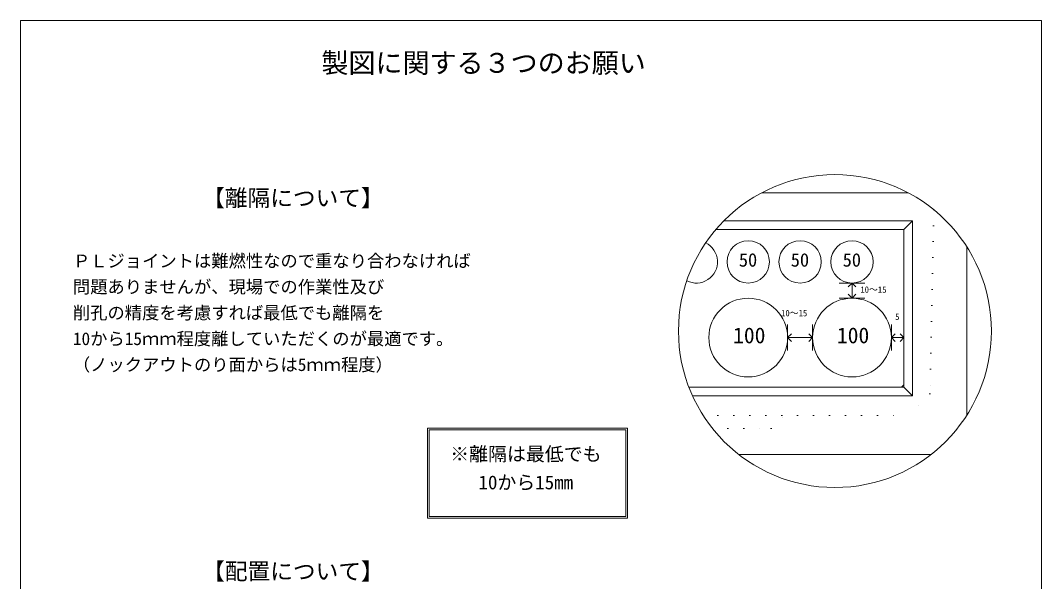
# Model space of a CAD drawing. Units: millimetres, scale not verified. Extents: x -6420 to 6420, y -3038 to 3038.
# Drawn here: x -6420 to -2340, y 796 to 3038 of the extents above; entities that cross this region are included whole.
import ezdxf
from ezdxf.enums import TextEntityAlignment as Align

# ---------------------------------------------------------------- set-up
doc = ezdxf.new("R2010")
doc.units = ezdxf.units.MM
doc.header["$LTSCALE"] = 20
doc.linetypes.add('DASHED1', pattern=[1.8, 1.2, -0.6])
doc.linetypes.add('USER5', pattern=[3.185, 0.01, -3.175])
for name, color, linetype, lineweight in [('0-2_waku', 7, 'Continuous', 18), ('0-3_gaikei', 7, 'Continuous', 18), ('0-4_kakure', 7, 'DASHED1', 5), ('0-5_sunpou', 7, 'Continuous', 5), ('0-7_hole', 7, 'Continuous', 18), ('0-8_uchigawa', 6, 'Continuous', 18), ('0-D_文字１', 7, 'Continuous', 18)]:
    doc.layers.add(name, color=color, linetype=linetype, lineweight=lineweight)
doc.styles.add('ＭＳ ゴシック', font='')
doc.styles.get('ＭＳ ゴシック').set_extended_font_data('MS Gothic')

# ---------------------------------------------------------------- blocks, each defined once
blk = doc.blocks.new('_Open90')
at = {"layer": '0-5_sunpou'}
blk.add_line((0, 0), (-1, 0), dxfattribs=at)
blk.add_lwpolyline([(-0.5, 0.5), (0, 0), (-0.5, -0.5)], dxfattribs=at)

msp = doc.modelspace()

# ---------------------------------------------------------------- linework, layer by layer
at = {"layer": '0-2_waku'}
for p, q in [((-6419.74, 3037.98), (-2339.74, 3037.98)), ((-6419.74, 3037.98), (-2339.74, 3037.98)), ((-6419.74, 3037.98), (-6419.74, -2662.02)), ((-2339.74, 3037.98), (-2339.74, -2662.02))]:
    msp.add_line(p, q, dxfattribs=at)
at = {"layer": '0-3_gaikei'}
for p, q in [((-2873.25, 2349.6), (-3457.42, 2349.6)), ((-2638.29, 1460.61), (-2638.29, 2133.11)), ((-3550.15, 1304.16), (-2780.52, 1304.16))]:
    msp.add_line(p, q, dxfattribs=at)
at = {"layer": '0-4_kakure', "linetype": 'USER5', "lineweight": 18}
for p, q in [((-3691.78, 1459.68), (-3632.84, 1459.68)), ((-3632.84, 1459.68), (-2872.52, 1459.68)), ((-3632.84, 1459.68), (-2872.52, 1459.68)), ((-3593.19, 1407.84), (-3597.38, 1345)), ((-3593.19, 1407.84), (-3454.95, 1407.84))]:
    msp.add_line(p, q, dxfattribs=at)
for points in [[(-2770.31, 2281.41), (-2786.12, 1546.08), (-2872.52, 1459.68)], [(-3593.19, 1407.84), (-3420.39, 1407.84), (-3368.55, 1459.68)]]:
    msp.add_lwpolyline(points, dxfattribs=at)
at = {"layer": '0-5_sunpou', "color": 150, "lineweight": 18}
for p, q in [((-3149, 1988.45), (-3045.32, 1988.45)), ((-3149, 1927.97), (-3045.32, 1927.97)), ((-3354.63, 1822.56), (-3354.63, 1718.88)), ((-3254.41, 1822.56), (-3254.41, 1718.88)), ((-2939.77, 1822.56), (-2939.77, 1718.88)), ((-2889.8, 1822.56), (-2889.8, 1718.88)), ((-3354.63, 1770.72), (-3254.41, 1770.72)), ((-2939.77, 1770.72), (-2889.8, 1770.72)), ((-2889.8, 1581.85), (-2899.36, 1572))]:
    msp.add_line(p, q, dxfattribs=at)
msp.add_circle((-3165.34, 1796.86), 625.17, dxfattribs=at)
at = {"layer": '0-7_hole'}
for centre, radius in [((-3511.88, 2073.12), 84.67), ((-3304.52, 2073.12), 84.67), ((-3097.16, 2073.12), 84.67), ((-3511.88, 1770.72), 157.25), ((-3097.16, 1770.72), 157.25)]:
    msp.add_circle(centre, radius, dxfattribs=at)
msp.add_arc((-3719.24, 2073.12), 84.67, 243.19936, 63.78529, dxfattribs=at)
at = {"layer": '0-8_uchigawa'}
for p, q in [((-3609.03, 2237.28), (-2855.24, 2237.28)), ((-2855.24, 1537.44), (-2855.24, 2237.28)), ((-3640.85, 2202.72), (-3632.84, 2202.72)), ((-2889.8, 1572), (-2889.8, 2202.72)), ((-3748.67, 1572), (-3632.84, 1572)), ((-3632.84, 1572), (-2889.8, 1572)), ((-2855.24, 1537.44), (-2889.8, 1572)), ((-3734.14, 1537.44), (-3632.84, 1537.44)), ((-3632.84, 1537.44), (-2855.24, 1537.44)), ((-4793.7, 1408.99), (-3993.7, 1408.99)), ((-4793.7, 1048.99), (-4793.7, 1408.99)), ((-4787.03, 1402.33), (-4000.36, 1402.33)), ((-4787.03, 1055.66), (-4787.03, 1402.33)), ((-4000.36, 1055.66), (-4000.36, 1402.33)), ((-3993.7, 1048.99), (-3993.7, 1408.99)), ((-4793.7, 1048.99), (-3993.7, 1048.99)), ((-4787.03, 1055.66), (-4000.36, 1055.66))]:
    msp.add_line(p, q, dxfattribs=at)
msp.add_lwpolyline([(-3632.84, 2202.72), (-2889.8, 2202.72), (-2855.24, 2237.28)], dxfattribs=at)

# ---------------------------------------------------------------- block references
at = {"layer": '0-5_sunpou', "xscale": 31.104, "yscale": 31.104}
for p, rotation in [((-3097.16, 1988.45), 90), ((-3097.16, 1927.97), 270), ((-3354.63, 1770.72), 180), ((-2939.77, 1770.72), 180)]:
    msp.add_blockref('_Open90', p, dxfattribs=dict(at, rotation=rotation))
for p in [(-3254.41, 1770.72), (-2889.8, 1770.72)]:
    msp.add_blockref('_Open90', p, dxfattribs=at)

# ---------------------------------------------------------------- texts
at = {"layer": '0-D_文字１', "style": 'ＭＳ ゴシック'}
for s, height, p in [('製図に関する３つのお願い', 79.18, (-5217.15, 2804.92)), ('【離隔について】', 66.51, (-5693.95, 2275.46)), ('ＰＬジョイントは難燃性なので重なり合わなければ', 50.67, (-6210.11, 2036.63)), ('50', 53.84, (-3549.19, 2037.97)), ('50', 53.84, (-3341.83, 2037.97)), ('50', 53.84, (-3134.47, 2037.97)), ('問題ありませんが、現場での作業性及び', 50.67, (-6210.11, 1932.95)), ('10～15', 25.34, (-3063.75, 1942.2)), ('削孔の精度を考慮すれば最低でも離隔を', 50.67, (-6210.11, 1829.27)), ('10～15', 25.34, (-3380.45, 1848.21)), ('5', 25.34, (-2924.89, 1833.5)), ('10から15ｍｍ程度離していただくのが最適です。', 50.67, (-6210.11, 1725.59)), ('100', 63.34, (-3572.27, 1728.94)), ('100', 63.34, (-3157.55, 1728.94)), ('（ノックアウトのり面からは5ｍｍ程度）', 50.67, (-6210.11, 1621.91)), ('※離隔は最低でも', 55.43, (-4702.63, 1261.18)), ('\u3000 10から15mm', 55.43, (-4702.63, 1147.78)), ('【配置について】', 66.51, (-5693.95, 783.66))]:
    msp.add_text(s, height=height, dxfattribs=at).set_placement(p, align=Align.BOTTOM_LEFT)

doc.saveas('drawing.dxf')
